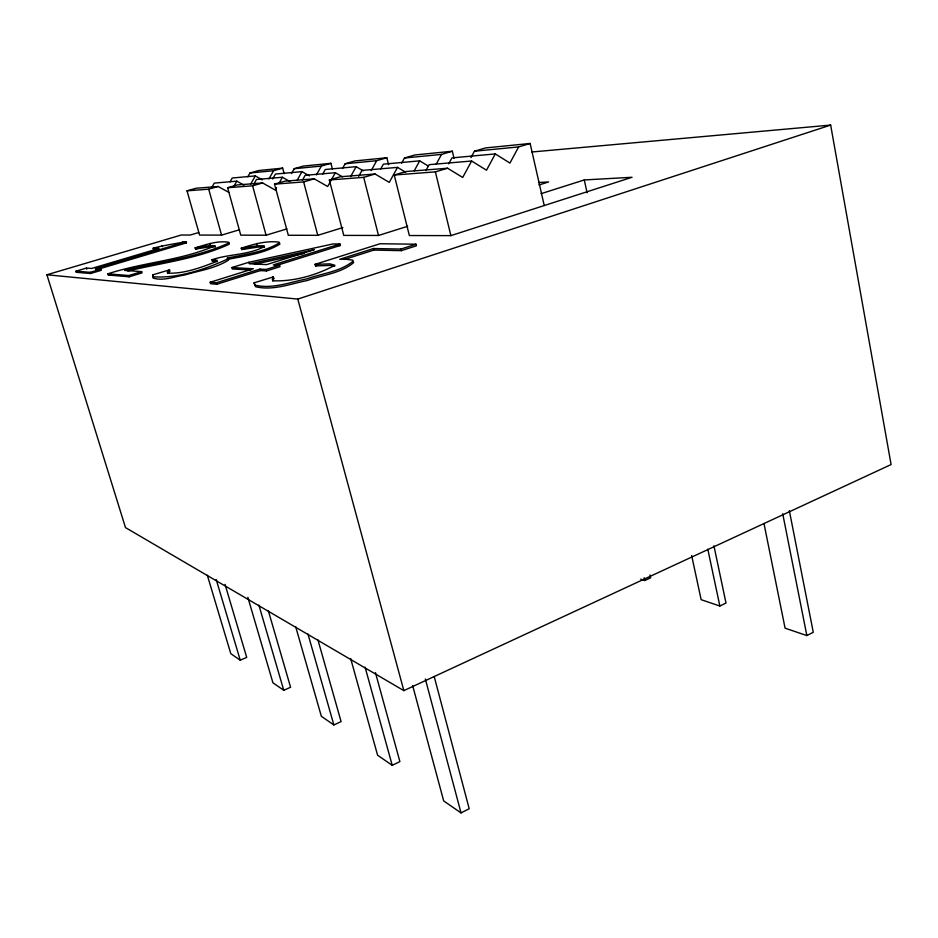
<?xml version="1.0" encoding="UTF-8"?>
<svg xmlns="http://www.w3.org/2000/svg" width="938" height="938" viewBox="0 0 938 938"><rect width="100%" height="100%" fill="white"/><g stroke="black" fill="none" stroke-linecap="round" stroke-linejoin="round"><path stroke-width="1.41" d="M272.759 281.142L273.755 278.48L273.321 276.933L254.057 282.842L255.523 286.7C272.724 290.956 290.569 283.815 307.394 280.474C322.672 274.963 341.174 273.286 353.685 262.57L352.84 261.655M217.499 261.596L212.363 261.057L211.988 259.744L217.124 260.272L216.819 261.385C201.271 267.424 184.481 273.837 167.644 273.169L167.269 272.219L169.602 269.839L153 274.775L152.706 276.687C177.048 278.914 205.914 269.147 227.969 258.876L227.371 258.02C244.924 254.515 264.117 252.17 279.547 242.79L279.219 242.168C266.322 240.491 253.354 244.208 241.23 248.23L241.934 249.531L258.056 247.069L264.563 247.128M544.228 205.551L530.146 143.479L518.62 146.926L509.932 163.083L495.311 153.914L451.94 157.889L448.692 163.845M495.311 153.914L486.505 170.212L471.626 161.019L429.123 164.666L425.829 170.669M470.958 157.619L474.429 151.217L485.544 147.923L530.146 143.479M471.626 161.019L462.704 177.458L447.567 168.23L405.955 171.537L394.241 175.019L409.355 235.532L450.885 235.626L632.036 177.27L584.28 179.944L541.12 193.662M436.158 164.256L441.54 154.407L452.339 151.229L454.039 158.323M405.697 172.252L397.536 167.374L389.27 182.382L375.059 173.999L340.295 176.766L329.344 179.967L343.777 235.391L378.506 235.461L407.643 226.293M401.64 163.142L404.466 158.006L414.913 154.958L452.339 151.229M414.244 170.775L419.696 160.844L428.455 166.155M380.746 168.91L383.361 164.173L419.696 160.844M358.668 176.391L361.974 170.423L397.536 167.374M371.202 170.61L376.677 160.703L386.843 157.748L388.602 164.807M342.499 168.512L345.137 163.763L354.974 160.926L386.843 157.748M350.613 176.637L356.147 166.671L363.241 170.845M316.411 174.902L321.347 166.073L330.926 163.318L332.369 168.852M322.613 174.28L325.275 169.497L356.147 166.671M342.546 176.895L335.347 172.709L327.655 186.521L314.277 178.83L284.8 181.175L274.529 184.153L288.306 235.262L317.771 235.332L342.839 227.594M297.018 180.518L302.001 171.631L309.376 175.863M302.47 180.108L305.167 175.3L335.347 172.709M276.534 187.717L275.221 190.039L262.605 182.945L237.291 184.962L227.617 187.729L240.761 235.157L266.087 235.215L286.829 228.919M279.149 183.062L282.42 177.259L289.901 181.503M291.472 173.565L294.192 168.711L303.478 166.061L330.926 163.318M253.706 184.399L256.484 179.486L282.42 177.259M268.948 178.935L273.591 170.704L282.655 168.137L284.167 173.764M272.7 178.947L275.444 174.069L302.001 171.631M234.113 185.935L236.822 181.163L243.903 185.114M247.831 176.778L249.965 173.002L258.771 170.517L282.655 168.137M250.622 184.188L255.312 175.91L262.3 179.85M230.068 181.82L232.225 178.021L255.312 175.91M211.671 187.694L214.286 183.098L236.822 181.163M273.321 276.933L272.325 279.583L273.486 280.802C294.368 281.564 316.645 275.115 334.854 265.255L329.953 263.871L315.074 264.352L315.485 265.9L330.375 265.431L334.737 266.134M167.656 273.533L169.977 271.141L169.227 269.816M412.697 685.737L443.686 800.923L461.027 812.918L469.199 808.732L434.188 676.509M763.978 523.51L785.083 628.179L806.856 635.577L813.269 632.282L789.339 510.659M350.66 658.511L377.592 755.207L392.225 765.326L399.893 761.597L375.446 672.652M691.646 555.507L701.143 599.675L719.856 606.03L726 603.04L713.912 545.752M295.658 626.607L321.359 716.304L333.869 724.957L341.092 721.603L317.935 639.868M640.713 579.156L644.781 580.528L650.655 577.808L650.022 574.959M198.668 232.554L190.273 235.039L181.257 235.016L46.9 274.775L125.493 527.602L403.844 690.626L891.1 464.568L830.658 125.082L531.881 151.991M247.843 597.283L272.935 682.805L283.757 690.286L290.581 687.249L268.303 610.591M207.321 575.229L230.795 653.657L240.245 660.188L246.706 657.409L225.038 584.397M46.9 274.775L297.803 299.081L830.658 125.082M344.187 259.545L373.91 250.071L401.312 250.657L416.413 245.803L416.015 244.22L380.019 243.739L315.074 264.352M254.057 282.842L255.089 285.129C272.301 289.314 290.123 282.186 306.961 278.844C322.238 273.345 340.729 271.657 353.274 260.987L352.43 260.084L345.981 259.263L339.732 259.287L373.512 248.523L400.913 249.062L416.015 244.22M315.485 265.9L318.24 265.02M210.159 282.256L216.338 282.772L259.92 269.112L266.087 269.452L279.571 265.219L279.981 266.697L266.498 270.941L260.33 270.578L216.76 284.261L210.569 283.733L210.159 282.256L253.366 268.749L231.885 267.553L232.272 268.96L250.903 270.038M538.963 184.974L548.601 181.949L538.518 182.511M275.092 265.946L340.33 245.463L339.955 244.021L273.298 264.915L279.571 265.219M231.885 267.553L248.805 262.3L333.049 243.927L339.955 244.021M227.371 258.02L227.746 259.357C245.287 255.863 264.504 253.518 279.911 244.103L279.571 243.47M241.582 249.52L246.729 247.949M211.988 259.744C228.907 253.917 247.867 255.3 264.117 246.694L264.211 245.815L257.704 245.768L241.23 248.23M212.363 261.057L215.154 260.201M107.964 273.814L128.811 275.538L141.673 271.633L142.037 272.899L129.186 276.804L108.327 275.022L107.964 273.814C142.963 262.265 181.374 260.529 215.13 245.709L209.784 245.568L195.163 247.831L195.772 249.027L210.124 246.764L215.47 246.917M394.241 175.019L435.384 171.877L447.567 168.23M195.163 247.831C205.903 244.724 217.757 240.257 229.013 242.356L228.649 243.118C195.89 257.903 159.272 262.019 124.566 270.39L141.673 271.633M108.327 275.022L111.083 274.201M195.503 249.027L198.153 248.218M95.864 269.91L95.512 268.749L186.146 241.723L186.463 242.848L97.259 269.487M76.001 271.164L90.2 272.337L100.882 269.147L101.234 270.32L90.564 273.509L76.341 272.301L76.001 271.164L86.402 268.08L91.678 268.467L159.073 248.394L153.152 248.23L153.48 249.344L157.033 249.449M228.872 192.419L218.12 186.486L196.148 188.233L187.014 190.824L199.571 235.063L221.567 235.11L239.518 229.74M153.152 248.23C163.927 245.31 175.218 243.669 186.146 241.723M76.341 272.301L78.944 271.528M329.344 179.967L363.698 177.352L375.059 173.999M274.529 184.153L303.642 181.925L314.277 178.83M227.617 187.729L252.603 185.818L262.605 182.945M187.014 190.824L208.693 189.171L218.12 186.486M254.503 264.27L304.404 253.389M127.744 271.023C161.524 262.91 197.156 258.829 228.989 244.337L229.353 243.575L228.45 243.106M249.965 173.002L273.591 170.704M294.192 168.711L321.347 166.073M345.137 163.763L376.677 160.703M404.466 158.006L441.54 154.407M474.429 151.217L518.62 146.926M184.071 242.813L186.463 242.848M337.563 245.416L340.33 245.463M273.755 278.48L272.806 276.898M95.512 268.749L100.882 269.147M227.746 259.357L228.344 260.213C215.365 268.444 199.302 270.636 184.716 274.998C174.48 276.499 163.294 281.412 153.093 278.011L153 274.775M90.2 272.337L90.564 273.509M86.402 268.08L86.742 269.206M128.811 275.538L129.186 276.804M216.197 579.496L240.245 660.188M258.9 605.139L283.757 690.286M162.051 245.58L162.368 246.694M182.547 241.664L182.863 242.79M307.981 634.041L333.869 724.957M195.432 247.831L195.772 249.027M209.772 243.434L210.1 244.619M216.338 282.772L216.76 284.261M228.438 257.692L228.813 259.029M208.693 189.171L221.567 235.11M248.805 262.3L249.191 263.707M241.582 248.242L241.934 249.531M259.92 269.112L260.33 270.578M365.093 667.164L392.225 765.326M266.087 269.452L266.498 270.941M256.649 243.528L257 244.806M252.603 185.818L266.087 235.215M297.803 299.081L403.844 690.626M425.348 679.03L461.027 812.918M303.642 181.925L317.771 235.332M373.512 248.523L373.91 250.071M363.698 177.352L378.506 235.461M400.913 249.062L401.312 250.657M435.384 171.877L450.885 235.626M644.148 577.691L644.781 580.528M584.28 179.944L587.082 192.747M707.803 549.187L719.856 606.03M782.714 513.719L806.856 635.577M314.007 249.778L266.638 264.598L249.836 263.789L314.007 249.778"/></g></svg>
